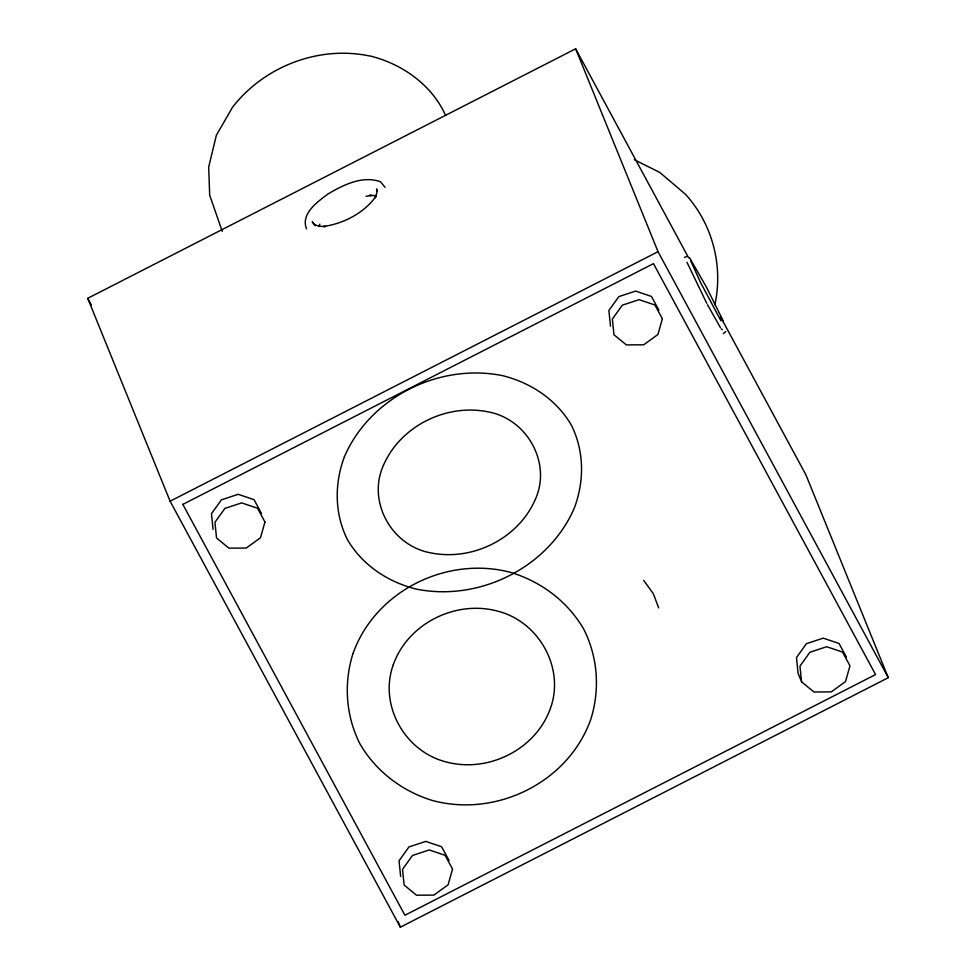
<?xml version="1.0" encoding="UTF-8"?>
<svg xmlns="http://www.w3.org/2000/svg" width="976" height="976" viewBox="0 0 976 976"><rect width="100%" height="100%" fill="white"/><g stroke="black" fill="none" stroke-linecap="round" stroke-linejoin="round"><path stroke-width="1.46" d="M714.871 304.732C723.387 265.789 712.419 223.833 685.494 194.309L659.825 172.459L634.315 159.71M318.932 226.554L319.884 224.114M182.756 504.446L653.469 263.642L875.57 674.562L404.906 915.244L182.805 504.324M725.851 331.498L723.301 333.609M720.459 316.724L805.895 474.8L888.282 677.686L400.343 927.2L170.105 501.2L87.718 298.314L575.657 48.8L688.605 257.786M170.105 501.2L658.031 251.686L575.657 48.8M684.347 257.432L686.97 256.493M366.024 196.298L371.38 195.395L369.379 195.444L375.626 195.615M801.552 681.809L813.935 691.984L831.296 691.886L845.533 681.553L849.962 665.839L842.52 652.078L826.696 646.722L809.885 652.261L799.954 666.12L801.552 681.809L798.075 673.233L796.477 657.556L806.408 643.696L823.219 638.145L839.043 643.501L846.485 657.263M721.179 328.79L722.277 329.717M689.593 257.762L706.307 286.895L723.094 320.653M385.044 187.307L380.494 181.768C362.547 175.241 343.369 184.94 328.034 193.943C317.578 201.776 300.523 213.671 306.513 228.835M315.211 225.761L312.222 221.796L314.736 224.712L319.262 226.31L325.508 226.481L323.507 226.53C343.918 223.48 364.231 212.988 376.309 195.944L375.004 197.811L376.895 192.919L376.59 188.88L377.419 191.211M643.696 580.391L653.334 593.725L658.666 607.889M720.398 327.546L707.466 304.683M720.996 320.86L700.512 282.406L690.691 260.799M658.031 251.686L888.282 677.686M658.885 310.197L651.456 296.436L635.632 291.08L618.821 296.619L608.89 310.478L610.488 326.167M261.458 513.425L254.028 499.663L238.205 494.307L221.393 499.858L211.463 513.718L213.061 529.395M449.058 860.503L441.616 846.741L425.792 841.385L408.981 846.924L399.05 860.783L400.648 876.472M87.718 298.314L91.341 305.012M706.77 303.365L686.945 262.239M445.581 115.4C432.002 85.083 402.698 64.343 371.075 56.205L368.562 55.766C318.005 45.604 263.935 66.685 232.483 107.311L216.343 135.335L208.681 167.067L209.694 195.2L222.235 231.312M398.062 921.564L400.343 927.2M352.983 653.542C343.576 683.407 345.809 715.75 359.9 743.785C375.894 771.333 402.063 791.146 432.405 800.491C496.308 817.778 568.264 782.435 590.736 719.519C600.13 689.654 597.91 657.312 583.807 629.276C567.812 601.728 541.643 581.916 511.314 572.583C447.398 555.283 375.455 590.626 352.983 653.542M393.291 664.729C378.664 704.94 404.759 751.361 445.776 761.841C487.793 773.395 535.763 749.751 550.427 708.332C565.043 668.121 538.947 621.7 497.931 611.22C455.926 599.667 407.944 623.31 393.291 664.729M344.443 456.658C334.317 483.608 334.439 513.644 347.419 539.606C362.303 565.08 387.679 581.891 415.983 589.028C479.143 601.972 548.561 567.629 574.315 508.057C584.441 481.119 584.319 451.083 571.338 425.109C556.454 399.635 531.078 382.824 502.774 375.699C439.615 362.743 370.197 397.098 344.443 456.658M383.422 465.369C366.952 501.859 391.803 545.889 430.697 552.855C472.433 561.42 518.317 538.715 535.348 499.346C551.806 462.868 526.955 418.826 488.061 411.86C446.325 403.308 400.441 426.012 383.422 465.369M264.947 522.001L260.507 537.715L246.281 548.048L228.921 548.146L216.538 537.971L214.94 522.282L224.87 508.423L241.682 502.884L257.505 508.24L264.947 522.001M452.535 869.067L448.106 884.793L433.869 895.114L416.508 895.212L404.125 885.037L402.527 869.36L412.458 855.501L429.269 849.95L445.093 855.318L452.535 869.067M662.375 318.762L657.934 334.487L643.709 344.809L626.348 344.906L613.965 334.744L612.367 319.054L622.298 305.195L639.109 299.644L654.933 305.012L662.375 318.762"/></g></svg>
